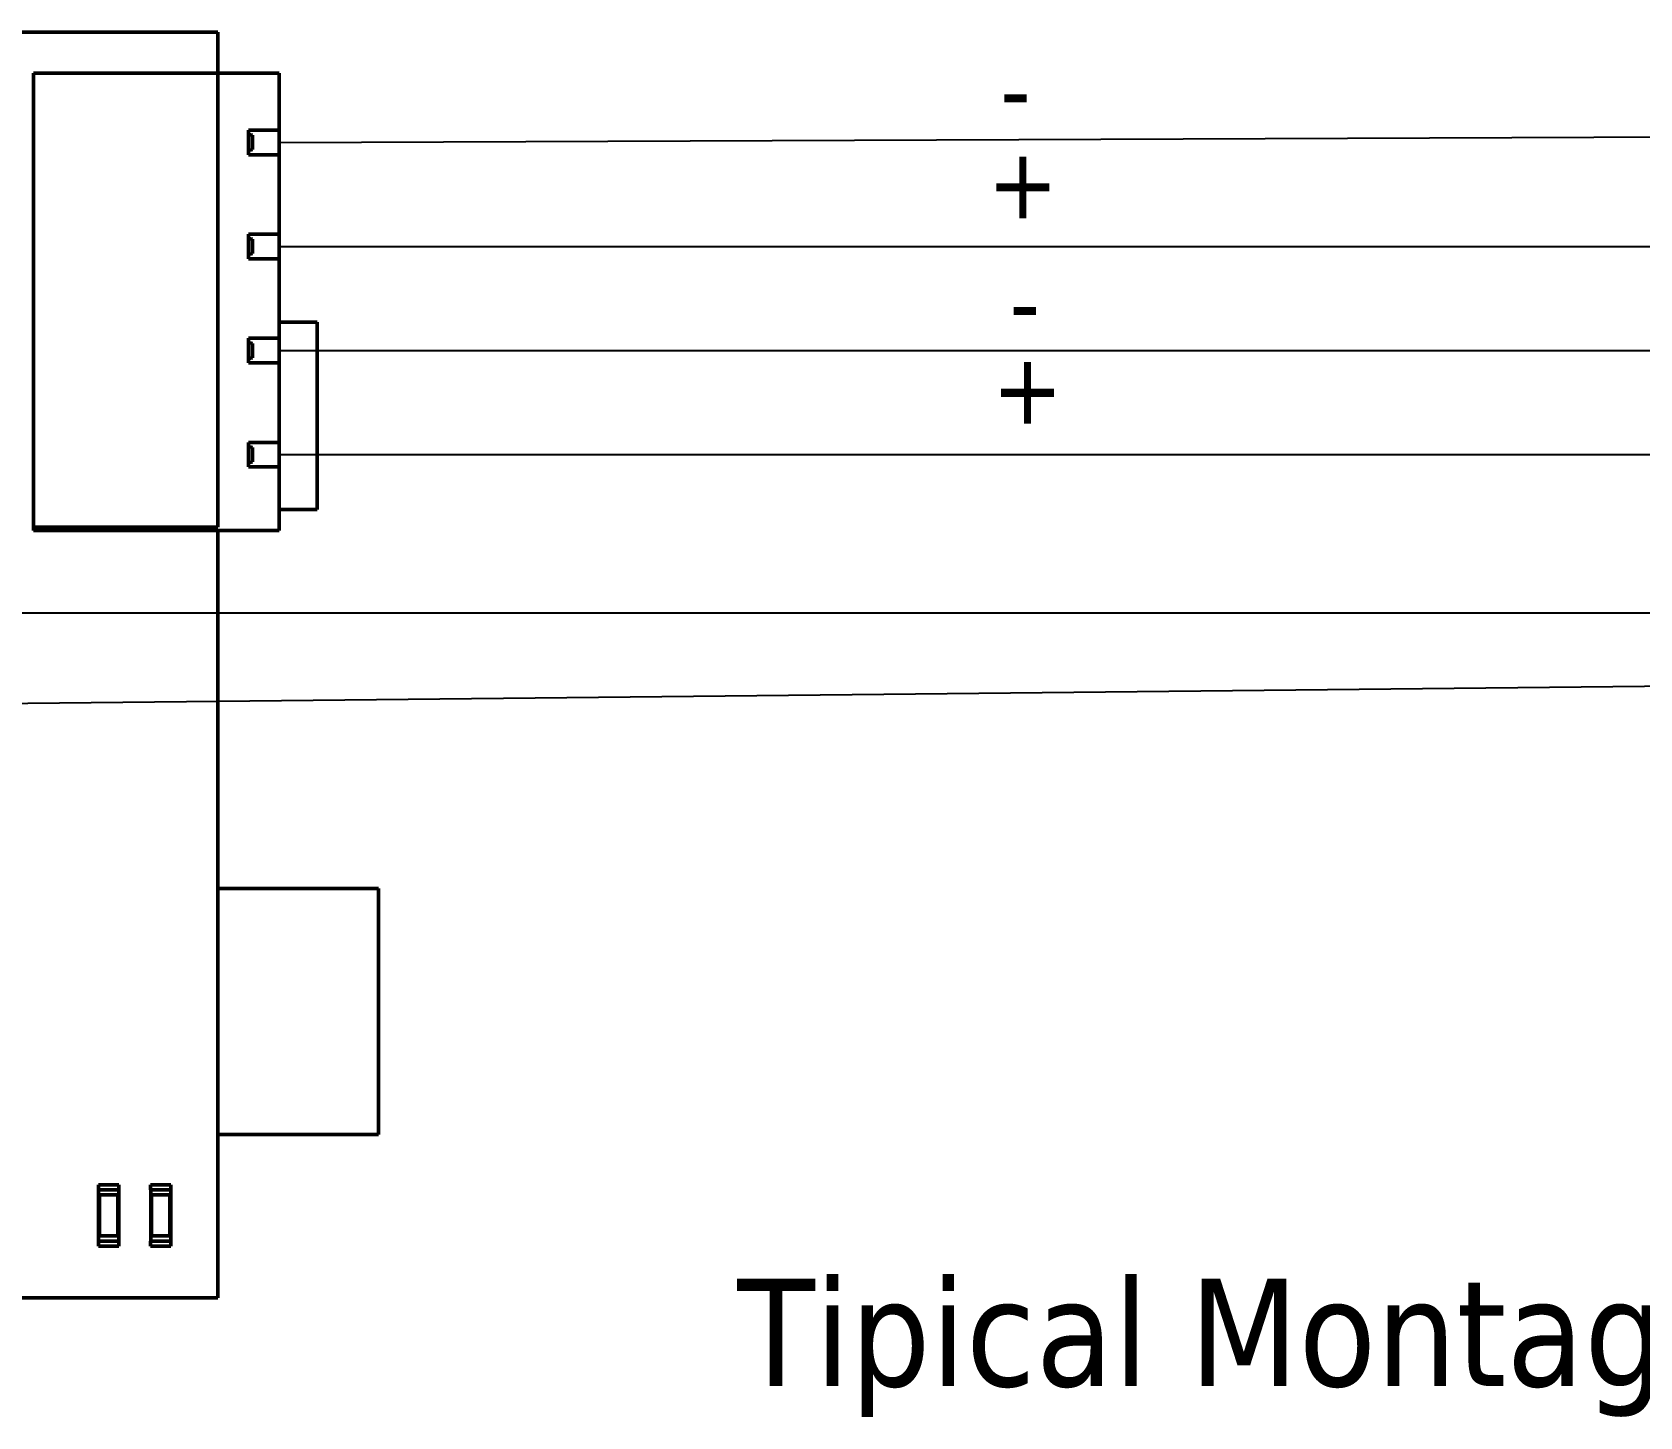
# Model space of a CAD drawing. Header units: millimetres. Extents: x 0 to 420, y 0 to 297.
# Drawn here: x 156.4 to 234.9, y 140.7 to 208.3 of the extents above; entities that cross this region are included whole.
import ezdxf

# ---------------------------------------------------------------- set-up
doc = ezdxf.new("R2010")
doc.units = ezdxf.units.MM
for name, color, linetype, lineweight in [('Sketch Geometry (ISO)', 7, 'Continuous', 25), ('Symbol (ISO)', 7, 'Continuous', 25), ('Visible (ISO)', 7, 'Continuous', 50)]:
    doc.layers.add(name, color=color, linetype=linetype, lineweight=lineweight)
doc.styles.add('Label Text (ISO)', font='tahoma.ttf')
doc.styles.add('Note Text (ISO)', font='tahoma.ttf')

msp = doc.modelspace()

# ---------------------------------------------------------------- linework, layer by layer
at = {"layer": 'Sketch Geometry (ISO)', "color": 7}
for p, q in [((168.503, 202.933), (263.497, 203.321)), ((153.193, 179.966), (331.63, 179.966)), ((153.193, 175.532), (334.773, 177.441))]:
    msp.add_line(p, q, dxfattribs=at)
at = {"layer": 'Sketch Geometry (ISO)', "color": 1, "true_color": 0xff0000}
for p, q in [((168.503, 197.853), (265.066, 197.853)), ((168.503, 187.693), (267.353, 187.693))]:
    msp.add_line(p, q, dxfattribs=at)
at = {"layer": 'Sketch Geometry (ISO)'}
msp.add_line((168.503, 192.773), (266.284, 192.773), dxfattribs=at)
at = {"layer": 'Visible (ISO)'}
for p, q in [((165.503, 208.313), (61.648, 208.313)), ((165.503, 206.313), (165.503, 208.313)), ((165.503, 206.313), (156.503, 206.313)), ((156.503, 206.313), (156.503, 184.153)), ((165.503, 184.153), (165.503, 206.313)), ((168.503, 206.313), (165.503, 206.313)), ((168.503, 203.533), (168.503, 206.313)), ((167.003, 203.533), (167.003, 202.333)), ((168.503, 203.533), (167.003, 203.533)), ((167.203, 203.283), (167.003, 203.326)), ((167.203, 203.283), (167.203, 202.583)), ((168.503, 203.533), (168.503, 202.333)), ((167.003, 202.541), (167.203, 202.583)), ((167.003, 202.333), (168.503, 202.333)), ((168.503, 198.453), (168.503, 202.333)), ((167.003, 198.453), (167.003, 197.253)), ((168.503, 198.453), (167.003, 198.453)), ((167.203, 198.203), (167.003, 198.246)), ((167.203, 198.203), (167.203, 197.503)), ((168.503, 198.453), (168.503, 197.253)), ((167.003, 197.461), (167.203, 197.503)), ((167.003, 197.253), (168.503, 197.253)), ((168.503, 193.373), (168.503, 197.253)), ((168.503, 194.16), (170.348, 194.16)), ((170.348, 194.16), (170.348, 185.016)), ((167.003, 193.373), (167.003, 192.173)), ((168.503, 193.373), (167.003, 193.373)), ((167.203, 193.123), (167.003, 193.166)), ((167.203, 193.123), (167.203, 192.423)), ((168.503, 193.373), (168.503, 192.173)), ((167.003, 192.381), (167.203, 192.423)), ((167.003, 192.173), (168.503, 192.173)), ((168.503, 188.293), (168.503, 192.173)), ((167.003, 188.293), (167.003, 187.093)), ((168.503, 188.293), (167.003, 188.293)), ((168.503, 188.293), (168.503, 187.093)), ((167.203, 188.043), (167.003, 188.086)), ((167.203, 188.043), (167.203, 187.343)), ((167.003, 187.301), (167.203, 187.343)), ((167.003, 187.093), (168.503, 187.093)), ((168.503, 183.993), (168.503, 187.093)), ((168.503, 185.016), (170.348, 185.016)), ((156.503, 184.153), (165.503, 184.153)), ((156.503, 184.153), (156.503, 183.993)), ((168.503, 183.993), (156.503, 183.993)), ((165.503, 146.548), (165.503, 183.993)), ((173.348, 166.516), (165.503, 166.516)), ((173.348, 166.516), (173.348, 154.516)), ((173.348, 154.516), (165.503, 154.516)), ((160.677, 152.062), (159.682, 152.062)), ((159.682, 152.062), (159.682, 151.812)), ((159.682, 151.812), (160.677, 151.812)), ((159.689, 151.812), (159.689, 149.312)), ((159.729, 151.562), (160.629, 151.562)), ((159.729, 150.812), (159.729, 151.562)), ((160.629, 150.812), (160.629, 151.562)), ((160.669, 151.812), (160.669, 149.312)), ((160.677, 152.062), (160.677, 151.812)), ((163.219, 152.062), (162.224, 152.062)), ((162.224, 152.062), (162.224, 151.812)), ((162.224, 151.812), (163.219, 151.812)), ((162.231, 151.812), (162.231, 149.312)), ((162.271, 151.562), (163.171, 151.562)), ((162.271, 150.812), (162.271, 151.562)), ((163.171, 150.812), (163.171, 151.562)), ((163.211, 151.812), (163.211, 149.312)), ((163.219, 152.062), (163.219, 151.812)), ((159.729, 150.812), (159.729, 150.312)), ((160.629, 150.812), (160.629, 150.312)), ((162.271, 150.812), (162.271, 150.312)), ((163.171, 150.812), (163.171, 150.312)), ((159.729, 149.562), (159.729, 150.312)), ((160.629, 149.562), (160.629, 150.312)), ((162.271, 149.562), (162.271, 150.312)), ((163.171, 149.562), (163.171, 150.312)), ((160.677, 149.312), (159.682, 149.312)), ((159.682, 149.312), (159.682, 149.062)), ((159.682, 149.062), (160.677, 149.062)), ((159.729, 149.562), (160.629, 149.562)), ((160.677, 149.312), (160.677, 149.062)), ((163.219, 149.312), (162.224, 149.312)), ((162.224, 149.312), (162.224, 149.062)), ((162.224, 149.062), (163.219, 149.062)), ((162.271, 149.562), (163.171, 149.562)), ((163.219, 149.312), (163.219, 149.062)), ((61.648, 146.548), (165.503, 146.548))]:
    msp.add_line(p, q, dxfattribs=at)

# ---------------------------------------------------------------- texts
at = {"layer": 'Symbol (ISO)'}
for s, insert, char_height, attachment_point, style in [('\\fTahoma|b0|i0;-', (203.686, 207.268), 3.5, 1, 'Note Text (ISO)'), ('\\fTahoma|b0|i0;-', (204.138, 196.891), 3.5, 1, 'Note Text (ISO)'), ('Tipical Montage for Arduino ( 1 : 1 )', (190.854, 140.733), 5.25, 7, 'Label Text (ISO)')]:
    msp.add_mtext(s, dxfattribs=dict(at, insert=insert, char_height=char_height, attachment_point=attachment_point, style=style))
at = {"layer": 'Symbol (ISO)', "color": 1, "true_color": 0xff0000, "char_height": 3.5, "attachment_point": 1, "style": 'Note Text (ISO)'}
for insert in [(203.055, 202.733), (203.281, 192.709)]:
    msp.add_mtext('\\fTahoma|b0|i0;+', dxfattribs=dict(at, insert=insert))

doc.saveas('drawing.dxf')
